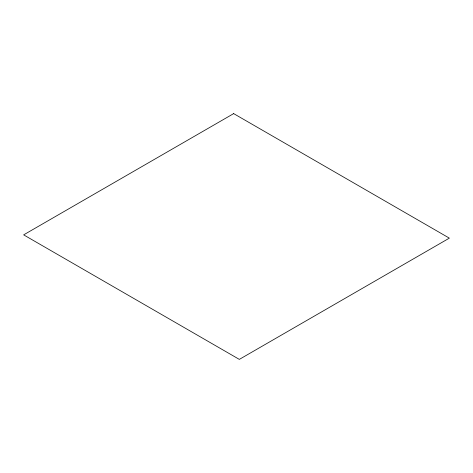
<?xml version="1.0" encoding="UTF-8"?>
<svg xmlns="http://www.w3.org/2000/svg" width="473" height="473" viewBox="0 0 473 473"><rect width="100%" height="100%" fill="white"/><g stroke="black" fill="none" stroke-linecap="round" stroke-linejoin="round"><path stroke-width="0.71" d="M233.668 113.615L23.65 234.862L239.332 359.385L449.35 238.138L233.668 113.615"/></g></svg>
